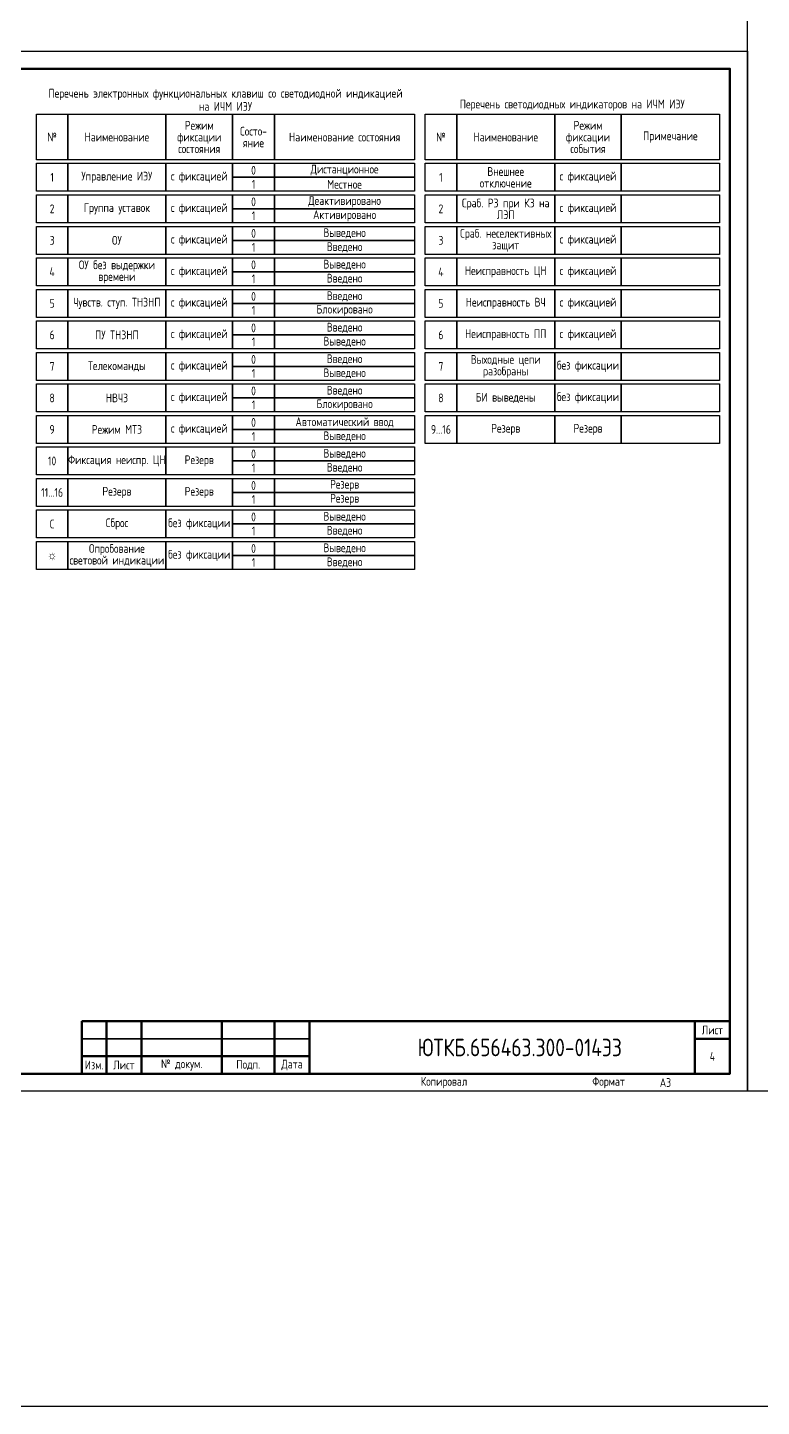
# Model space of a CAD drawing. Header units: millimetres. Extents: x -863 to 2619, y -90 to 586.
# Drawn here: x 1474.5 to 1684, y -90 to 303.8 of the extents above; entities that cross this region are included whole.
import ezdxf

# ---------------------------------------------------------------- set-up
doc = ezdxf.new("R2010")
doc.units = ezdxf.units.MM
doc.styles.add('Gost type A_2.5', font='GOST_A.TTF', dxfattribs={"height": 2.5})
doc.styles.add('Gost_type_A', font='GOST_A.TTF')

# ---------------------------------------------------------------- blocks, each defined once
blk = doc.blocks.new('Формат_А3')
blk.add_lwpolyline([(-420, 297), (0, 297), (0, 0), (-420, 0)], close=True)
at = {"lineweight": 50}
blk.add_lwpolyline([(-400, 292), (-5, 292), (-5, 5), (-400, 5)], close=True, dxfattribs=at)
blk = doc.blocks.new('Штамп малый нижний')
at = {"lineweight": 50}
for points in [[(-185, 15), (-178, 15), (-178, 5), (-185, 5)], [(-178, 15), (-168, 15), (-168, 5), (-178, 5)], [(-168, 15), (-145, 15), (-145, 5), (-168, 5)], [(-145, 15), (-130, 15), (-130, 5), (-145, 5)], [(-130, 15), (-120, 15), (-120, 5), (-130, 5)], [(-120, 15), (-10, 15), (-10, 0), (-120, 0)], [(-10, 15), (0, 15), (0, 10), (-10, 10)], [(-10, 10), (0, 10), (0, 0), (-10, 0)], [(-185, 5), (-178, 5), (-178, 0), (-185, 0)], [(-178, 5), (-168, 5), (-168, 0), (-178, 0)], [(-168, 5), (-145, 5), (-145, 0), (-168, 0)], [(-145, 5), (-130, 5), (-130, 0), (-145, 0)], [(-130, 5), (-120, 5), (-120, 0), (-130, 0)]]:
    blk.add_lwpolyline(points, close=True, dxfattribs=at)
for points in [[(-185, 15), (-178, 15), (-178, 10), (-185, 10)], [(-178, 15), (-168, 15), (-168, 10), (-178, 10)], [(-168, 15), (-145, 15), (-145, 10), (-168, 10)], [(-145, 15), (-130, 15), (-130, 10), (-145, 10)], [(-130, 15), (-120, 15), (-120, 10), (-130, 10)], [(-185, 10), (-178, 10), (-178, 5), (-185, 5)], [(-178, 10), (-168, 10), (-168, 5), (-178, 5)], [(-168, 10), (-145, 10), (-145, 5), (-168, 5)], [(-145, 10), (-130, 10), (-130, 5), (-145, 5)], [(-130, 10), (-120, 10), (-120, 5), (-130, 5)]]:
    blk.add_lwpolyline(points, close=True)
at = {"char_height": 2.5, "style": 'Gost_type_A'}
for s, insert, width, attachment_point in [('Лист', (-5, 12.5), 10, 5), ('№ докум.', (-156.5, 2.5), 23, 5), ('Подп.', (-137.5, 2.5), 15, 5), ('Дата', (-125, 2.5), 10, 5), ('Изм.', (-181.5, 2.5), 7, 5), ('Лист', (-173, 2.5), 10, 5), ('Копировал', (-75, -2.53), 13.1202, 6), ('Формат', (-30, -2.53), 13.1202, 6)]:
    blk.add_mtext(s, dxfattribs=dict(at, insert=insert, width=width, attachment_point=attachment_point))

msp = doc.modelspace()

# ---------------------------------------------------------------- linework, layer by layer
for points in [[(-863, 586), (2619, 586), (2619, -90), (-863, -90)], [(1977, 420), (1977, 0), (1680, 0), (1680, 420)], [(1477, 279), (1486, 279), (1486, 266), (1477, 266)], [(1486, 279), (1514, 279), (1514, 266), (1486, 266)], [(1514, 279), (1533, 279), (1533, 266), (1514, 266)], [(1533, 279), (1545, 279), (1545, 266), (1533, 266)], [(1545, 279), (1585, 279), (1585, 266), (1545, 266)], [(1588, 279), (1597, 279), (1597, 266), (1588, 266)], [(1597, 279), (1625, 279), (1625, 266), (1597, 266)], [(1625, 279), (1644, 279), (1644, 266), (1625, 266)], [(1644, 279), (1672, 279), (1672, 266), (1644, 266)], [(1477, 265), (1486, 265), (1486, 257), (1477, 257)], [(1486, 265), (1514, 265), (1514, 257), (1486, 257)], [(1514, 265), (1533, 265), (1533, 257), (1514, 257)], [(1533, 265), (1545, 265), (1545, 261), (1533, 261)], [(1545, 265), (1585, 265), (1585, 261), (1545, 261)], [(1588, 265), (1597, 265), (1597, 257), (1588, 257)], [(1597, 265), (1625, 265), (1625, 257), (1597, 257)], [(1625, 265), (1644, 265), (1644, 257), (1625, 257)], [(1644, 265), (1672, 265), (1672, 257), (1644, 257)], [(1533, 261), (1545, 261), (1545, 257), (1533, 257)], [(1545, 261), (1585, 261), (1585, 257), (1545, 257)], [(1477, 256), (1486, 256), (1486, 248), (1477, 248)], [(1486, 256), (1514, 256), (1514, 248), (1486, 248)], [(1514, 256), (1533, 256), (1533, 248), (1514, 248)], [(1533, 256), (1545, 256), (1545, 252), (1533, 252)], [(1545, 256), (1585, 256), (1585, 252), (1545, 252)], [(1588, 256), (1597, 256), (1597, 248), (1588, 248)], [(1597, 256), (1625, 256), (1625, 248), (1597, 248)], [(1625, 256), (1644, 256), (1644, 248), (1625, 248)], [(1644, 256), (1672, 256), (1672, 248), (1644, 248)], [(1533, 252), (1545, 252), (1545, 248), (1533, 248)], [(1545, 252), (1585, 252), (1585, 248), (1545, 248)], [(1477, 247), (1486, 247), (1486, 239), (1477, 239)], [(1486, 247), (1514, 247), (1514, 239), (1486, 239)], [(1514, 247), (1533, 247), (1533, 239), (1514, 239)], [(1533, 247), (1545, 247), (1545, 243), (1533, 243)], [(1545, 247), (1585, 247), (1585, 243), (1545, 243)], [(1588, 247), (1597, 247), (1597, 239), (1588, 239)], [(1597, 247), (1625, 247), (1625, 239), (1597, 239)], [(1625, 247), (1644, 247), (1644, 239), (1625, 239)], [(1644, 247), (1672, 247), (1672, 239), (1644, 239)], [(1533, 243), (1545, 243), (1545, 239), (1533, 239)], [(1545, 243), (1585, 243), (1585, 239), (1545, 239)], [(1477, 238), (1486, 238), (1486, 230), (1477, 230)], [(1486, 238), (1514, 238), (1514, 230), (1486, 230)], [(1514, 238), (1533, 238), (1533, 230), (1514, 230)], [(1533, 238), (1545, 238), (1545, 234), (1533, 234)], [(1545, 238), (1585, 238), (1585, 234), (1545, 234)], [(1588, 238), (1597, 238), (1597, 230), (1588, 230)], [(1597, 238), (1625, 238), (1625, 230), (1597, 230)], [(1625, 238), (1644, 238), (1644, 230), (1625, 230)], [(1644, 238), (1672, 238), (1672, 230), (1644, 230)], [(1533, 234), (1545, 234), (1545, 230), (1533, 230)], [(1545, 234), (1585, 234), (1585, 230), (1545, 230)], [(1477, 229), (1486, 229), (1486, 221), (1477, 221)], [(1486, 229), (1514, 229), (1514, 221), (1486, 221)], [(1514, 229), (1533, 229), (1533, 221), (1514, 221)], [(1533, 229), (1545, 229), (1545, 225), (1533, 225)], [(1545, 229), (1585, 229), (1585, 225), (1545, 225)], [(1588, 229), (1597, 229), (1597, 221), (1588, 221)], [(1597, 229), (1625, 229), (1625, 221), (1597, 221)], [(1625, 229), (1644, 229), (1644, 221), (1625, 221)], [(1644, 229), (1672, 229), (1672, 221), (1644, 221)], [(1533, 225), (1545, 225), (1545, 221), (1533, 221)], [(1545, 225), (1585, 225), (1585, 221), (1545, 221)], [(1477, 220), (1486, 220), (1486, 212), (1477, 212)], [(1486, 220), (1514, 220), (1514, 212), (1486, 212)], [(1514, 220), (1533, 220), (1533, 212), (1514, 212)], [(1533, 220), (1545, 220), (1545, 216), (1533, 216)], [(1545, 220), (1585, 220), (1585, 216), (1545, 216)], [(1588, 220), (1597, 220), (1597, 212), (1588, 212)], [(1597, 220), (1625, 220), (1625, 212), (1597, 212)], [(1625, 220), (1644, 220), (1644, 212), (1625, 212)], [(1644, 220), (1672, 220), (1672, 212), (1644, 212)], [(1533, 216), (1545, 216), (1545, 212), (1533, 212)], [(1545, 216), (1585, 216), (1585, 212), (1545, 212)], [(1477, 211), (1486, 211), (1486, 203), (1477, 203)], [(1486, 211), (1514, 211), (1514, 203), (1486, 203)], [(1514, 211), (1533, 211), (1533, 203), (1514, 203)], [(1533, 211), (1545, 211), (1545, 207), (1533, 207)], [(1545, 211), (1585, 211), (1585, 207), (1545, 207)], [(1588, 211), (1597, 211), (1597, 203), (1588, 203)], [(1597, 211), (1625, 211), (1625, 203), (1597, 203)], [(1625, 211), (1644, 211), (1644, 203), (1625, 203)], [(1644, 211), (1672, 211), (1672, 203), (1644, 203)], [(1533, 207), (1545, 207), (1545, 203), (1533, 203)], [(1545, 207), (1585, 207), (1585, 203), (1545, 203)], [(1477, 202), (1486, 202), (1486, 194), (1477, 194)], [(1486, 202), (1514, 202), (1514, 194), (1486, 194)], [(1514, 202), (1533, 202), (1533, 194), (1514, 194)], [(1533, 202), (1545, 202), (1545, 198), (1533, 198)], [(1545, 202), (1585, 202), (1585, 198), (1545, 198)], [(1588, 202), (1597, 202), (1597, 194), (1588, 194)], [(1597, 202), (1625, 202), (1625, 194), (1597, 194)], [(1625, 202), (1644, 202), (1644, 194), (1625, 194)], [(1644, 202), (1672, 202), (1672, 194), (1644, 194)], [(1533, 198), (1545, 198), (1545, 194), (1533, 194)], [(1545, 198), (1585, 198), (1585, 194), (1545, 194)], [(1477, 193), (1486, 193), (1486, 185), (1477, 185)], [(1486, 193), (1514, 193), (1514, 185), (1486, 185)], [(1514, 193), (1533, 193), (1533, 185), (1514, 185)], [(1533, 193), (1545, 193), (1545, 189), (1533, 189)], [(1545, 193), (1585, 193), (1585, 189), (1545, 189)], [(1588, 193), (1597, 193), (1597, 185), (1588, 185)], [(1597, 193), (1625, 193), (1625, 185), (1597, 185)], [(1625, 193), (1644, 193), (1644, 185), (1625, 185)], [(1644, 193), (1672, 193), (1672, 185), (1644, 185)], [(1533, 189), (1545, 189), (1545, 185), (1533, 185)], [(1545, 189), (1585, 189), (1585, 185), (1545, 185)], [(1477, 184), (1486, 184), (1486, 176), (1477, 176)], [(1486, 184), (1514, 184), (1514, 176), (1486, 176)], [(1514, 184), (1533, 184), (1533, 176), (1514, 176)], [(1533, 184), (1545, 184), (1545, 180), (1533, 180)], [(1545, 184), (1585, 184), (1585, 180), (1545, 180)], [(1533, 180), (1545, 180), (1545, 176), (1533, 176)], [(1545, 180), (1585, 180), (1585, 176), (1545, 176)], [(1477, 175), (1486, 175), (1486, 167), (1477, 167)], [(1486, 175), (1514, 175), (1514, 167), (1486, 167)], [(1514, 175), (1533, 175), (1533, 167), (1514, 167)], [(1533, 175), (1545, 175), (1545, 171), (1533, 171)], [(1545, 175), (1585, 175), (1585, 171), (1545, 171)], [(1533, 171), (1545, 171), (1545, 167), (1533, 167)], [(1545, 171), (1585, 171), (1585, 167), (1545, 167)], [(1477, 166), (1486, 166), (1486, 158), (1477, 158)], [(1486, 166), (1514, 166), (1514, 158), (1486, 158)], [(1514, 166), (1533, 166), (1533, 158), (1514, 158)], [(1533, 166), (1545, 166), (1545, 162), (1533, 162)], [(1545, 166), (1585, 166), (1585, 162), (1545, 162)], [(1533, 162), (1545, 162), (1545, 158), (1533, 158)], [(1545, 162), (1585, 162), (1585, 158), (1545, 158)], [(1477, 157), (1486, 157), (1486, 149), (1477, 149)], [(1486, 157), (1514, 157), (1514, 149), (1486, 149)], [(1514, 157), (1533, 157), (1533, 149), (1514, 149)], [(1533, 157), (1545, 157), (1545, 153), (1533, 153)], [(1545, 157), (1585, 157), (1585, 153), (1545, 153)], [(1533, 153), (1545, 153), (1545, 149), (1533, 149)], [(1545, 153), (1585, 153), (1585, 149), (1545, 149)]]:
    msp.add_lwpolyline(points, close=True)

# ---------------------------------------------------------------- block references
at = {"color": 1}
msp.add_blockref('Формат_А3', (1680, 0), dxfattribs=at)
msp.add_blockref('Штамп малый нижний', (1675, 5))

# ---------------------------------------------------------------- texts
at = {"char_height": 2.5}
for s, insert, width, attachment_point, line_spacing_factor, style in [('Перечень электронных функциональных клавиш со светодиодной индикацией\\Pна ИЧМ ИЭУ', (1531, 280), 108, 8, 0.9, 'Gost_type_A'), ('Перечень светодиодных индикаторов на ИЧМ ИЭУ', (1630, 280), 84, 8, 0.9, 'Gost_type_A'), ('Режим\\Pфиксации состояния', (1523.5, 272.5), 19, 5, 0.8, 'Gost_type_A'), ('Режим\\Pфиксации события', (1634.5, 272.5), 19, 5, 0.8, 'Gost_type_A'), ('№ ', (1481.5, 272.5), 9, 5, 0.8, 'Gost_type_A'), ('Наименование ', (1500, 272.5), 28, 5, 0.8, 'Gost_type_A'), ('Состо- яние', (1539, 272.5), 12, 5, 0.8, 'Gost_type_A'), ('Наименование состояния ', (1565, 272.5), 40, 5, 0.8, 'Gost_type_A'), ('№ ', (1592.5, 272.5), 9, 5, 0.8, 'Gost_type_A'), ('Наименование ', (1611, 272.5), 28, 5, 0.8, 'Gost_type_A'), ('Примечание', (1658, 272.5), 28, 5, 0.8, 'Gost_type_A'), ('0', (1539, 263), 12, 5, 0.8, 'Gost_type_A'), ('Дистанционное', (1565, 263), 40, 5, 0.8, 'Gost_type_A'), ('Внешнее\\Pотключение ', (1611, 261), 28, 5, 0.8, 'Gost_type_A'), ('1', (1481.5, 261), 9, 5, 0.8, 'Gost_type_A'), ('Управление ИЭУ', (1500, 261), 28, 5, 0.8, 'Gost_type_A'), ('с фиксацией', (1523.5, 261), 19, 5, 0.8, 'Gost_type_A'), ('1', (1539, 259), 12, 5, 0.8, 'Gost_type_A'), ('Местное', (1565, 259), 40, 5, 0.8, 'Gost_type_A'), ('1', (1592.5, 261), 9, 5, 0.8, 'Gost_type_A'), ('с фиксацией', (1634.5, 261), 19, 5, 0.8, 'Gost_type_A'), ('2', (1481.5, 252), 9, 5, 0.8, 'Gost_type_A'), ('Группа уставок', (1500, 252), 28, 5, 0.8, 'Gost_type_A'), ('с фиксацией', (1523.5, 252), 19, 5, 0.8, 'Gost_type_A'), ('0', (1539, 254), 12, 5, 0.8, 'Gost_type_A'), ('Деактивировано', (1565, 254), 40, 5, 0.8, 'Gost_type_A'), ('2', (1592.5, 252), 9, 5, 0.8, 'Gost_type_A'), ('Сраб. РЗ при КЗ на ЛЭП ', (1611, 252), 28, 5, 0.8, 'Gost_type_A'), ('с фиксацией', (1634.5, 252), 19, 5, 0.8, 'Gost_type_A'), ('1', (1539, 250), 12, 5, 0.8, 'Gost_type_A'), ('Активировано', (1565, 250), 40, 5, 0.8, 'Gost_type_A'), ('3', (1481.5, 243), 9, 5, 0.8, 'Gost_type_A'), ('ОУ', (1500, 243), 28, 5, 0.8, 'Gost_type_A'), ('с фиксацией', (1523.5, 243), 19, 5, 0.8, 'Gost_type_A'), ('0', (1539, 245), 12, 5, 0.8, 'Gost_type_A'), ('Выведено', (1565, 245), 40, 5, 0.8, 'Gost_type_A'), ('3', (1592.5, 243), 9, 5, 0.8, 'Gost_type_A'), ('Сраб. неселективных защит ', (1611, 243), 28, 5, 0.8, 'Gost_type_A'), ('с фиксацией', (1634.5, 243), 19, 5, 0.8, 'Gost_type_A'), ('1', (1539, 241), 12, 5, 0.8, 'Gost_type_A'), ('Введено', (1565, 241), 40, 5, 0.8, 'Gost_type_A'), ('ОУ без выдержки времени ', (1500, 234), 28, 5, 0.8, 'Gost type A_2.5'), ('0', (1539, 236), 12, 5, 0.8, 'Gost_type_A'), ('Выведено', (1565, 236), 40, 5, 0.8, 'Gost_type_A'), ('4', (1481.5, 234), 9, 5, 0.8, 'Gost_type_A'), ('с фиксацией', (1523.5, 234), 19, 5, 0.8, 'Gost_type_A'), ('1', (1539, 232), 12, 5, 0.8, 'Gost_type_A'), ('Введено', (1565, 232), 40, 5, 0.8, 'Gost_type_A'), ('4', (1592.5, 234), 9, 5, 0.8, 'Gost_type_A'), ('Неисправность ЦН ', (1611, 234), 28, 5, 0.8, 'Gost_type_A'), ('с фиксацией', (1634.5, 234), 19, 5, 0.8, 'Gost_type_A'), ('Введено', (1565, 227), 40, 5, 0.8, 'Gost_type_A'), ('5', (1481.5, 225), 9, 5, 0.8, 'Gost_type_A'), ('{\\C256;Чувств. ступ. ТНЗНП }', (1500, 225), 28, 5, 0.8, 'Gost type A_2.5'), ('с фиксацией', (1523.5, 225), 19, 5, 0.8, 'Gost_type_A'), ('0', (1539, 227), 12, 5, 0.8, 'Gost_type_A'), ('Блокировано ', (1565, 223), 40, 5, 0.8, 'Gost_type_A'), ('5', (1592.5, 225), 9, 5, 0.8, 'Gost_type_A'), ('Неисправность ВЧ', (1611, 225), 28, 5, 0.8, 'Gost_type_A'), ('с фиксацией', (1634.5, 225), 19, 5, 0.8, 'Gost_type_A'), ('1', (1539, 223), 12, 5, 0.8, 'Gost_type_A'), ('6', (1481.5, 216), 9, 5, 0.8, 'Gost_type_A'), ('ПУ ТНЗНП ', (1500, 216), 28, 5, 0.8, 'Gost_type_A'), ('с фиксацией', (1523.5, 216), 19, 5, 0.8, 'Gost_type_A'), ('0', (1539, 218), 12, 5, 0.8, 'Gost_type_A'), ('Введено', (1565, 218), 40, 5, 0.8, 'Gost_type_A'), ('6', (1592.5, 216), 9, 5, 0.8, 'Gost_type_A'), ('Неисправность ПП', (1611, 216), 28, 5, 0.8, 'Gost_type_A'), ('с фиксацией', (1634.5, 216), 19, 5, 0.8, 'Gost_type_A'), ('1', (1539, 214), 12, 5, 0.8, 'Gost_type_A'), ('Выведено', (1565, 214), 40, 5, 0.8, 'Gost_type_A'), ('0', (1539, 209), 12, 5, 0.8, 'Gost_type_A'), ('Введено', (1565, 209), 40, 5, 0.8, 'Gost_type_A'), ('Выходные цепи разобраны ', (1611, 207), 28, 5, 0.8, 'Gost_type_A'), ('7', (1481.5, 207), 9, 5, 0.8, 'Gost_type_A'), ('Телекоманды', (1500, 207), 28, 5, 0.8, 'Gost_type_A'), ('с фиксацией', (1523.5, 207), 19, 5, 0.8, 'Gost_type_A'), ('1', (1539, 205), 12, 5, 0.8, 'Gost_type_A'), ('Выведено', (1565, 205), 40, 5, 0.8, 'Gost_type_A'), ('7', (1592.5, 207), 9, 5, 0.8, 'Gost_type_A'), ('без фиксации', (1634.5, 207), 19, 5, 0.8, 'Gost_type_A'), ('0', (1539, 200), 12, 5, 0.8, 'Gost_type_A'), ('Введено', (1565, 200), 40, 5, 0.8, 'Gost_type_A'), ('8', (1481.5, 198), 9, 5, 0.8, 'Gost_type_A'), ('НВЧЗ ', (1500, 198), 28, 5, 0.8, 'Gost_type_A'), ('с фиксацией', (1523.5, 198), 19, 5, 0.8, 'Gost_type_A'), ('1', (1539, 196), 12, 5, 0.8, 'Gost_type_A'), ('Блокировано ', (1565, 196), 40, 5, 0.8, 'Gost_type_A'), ('8', (1592.5, 198), 9, 5, 0.8, 'Gost_type_A'), ('БИ выведены ', (1611, 198), 28, 5, 0.8, 'Gost_type_A'), ('без фиксации', (1634.5, 198), 19, 5, 0.8, 'Gost_type_A'), ('9', (1481.5, 189), 9, 5, 0.8, 'Gost_type_A'), ('Режим МТЗ ', (1500, 189), 28, 5, 0.8, 'Gost_type_A'), ('с фиксацией', (1523.5, 189), 19, 5, 0.8, 'Gost_type_A'), ('0', (1539, 191), 12, 5, 0.8, 'Gost_type_A'), ('Автоматический ввод ', (1565, 191), 40, 5, 0.8, 'Gost_type_A'), ('9...16', (1592.5, 189), 9, 5, 0.8, 'Gost_type_A'), ('Резерв', (1611, 189), 28, 5, 0.8, 'Gost_type_A'), ('Резерв', (1634.5, 189), 19, 5, 0.8, 'Gost_type_A'), ('1', (1539, 187), 12, 5, 0.8, 'Gost_type_A'), ('Выведено ', (1565, 187), 40, 5, 0.8, 'Gost_type_A'), ('10', (1481.5, 180), 9, 5, 0.8, 'Gost_type_A'), ('Фиксация неиспр. ЦН ', (1500, 180), 28, 5, 0.8, 'Gost_type_A'), ('Резерв', (1523.5, 180), 19, 5, 0.8, 'Gost_type_A'), ('0', (1539, 182), 12, 5, 0.8, 'Gost_type_A'), ('Выведено', (1565, 182), 40, 5, 0.8, 'Gost_type_A'), ('1', (1539, 178), 12, 5, 0.8, 'Gost_type_A'), ('Введено', (1565, 178), 40, 5, 0.8, 'Gost_type_A'), ('0', (1539, 173), 12, 5, 0.8, 'Gost_type_A'), ('Резерв', (1565, 173), 40, 5, 0.8, 'Gost_type_A'), ('11...16', (1481.5, 171), 9, 5, 0.8, 'Gost_type_A'), ('Резерв', (1500, 171), 28, 5, 0.8, 'Gost_type_A'), ('Резерв', (1523.5, 171), 19, 5, 0.8, 'Gost_type_A'), ('1', (1539, 169), 12, 5, 0.8, 'Gost_type_A'), ('Резерв', (1565, 169), 40, 5, 0.8, 'Gost_type_A'), ('Выведено', (1565, 164), 40, 5, 0.8, 'Gost_type_A'), ('C', (1481.5, 162), 9, 5, 0.8, 'Gost_type_A'), ('Сброс', (1500, 162), 28, 5, 0.8, 'Gost_type_A'), ('без фиксации', (1523.5, 162), 19, 5, 0.8, 'Gost_type_A'), ('0', (1539, 164), 12, 5, 0.8, 'Gost_type_A'), ('Введено', (1565, 160), 40, 5, 0.8, 'Gost_type_A'), ('1', (1539, 160), 12, 5, 0.8, 'Gost_type_A'), ('☼', (1481.5, 153), 9, 5, 0.8, 'Gost_type_A'), ('Опробование световой индикации', (1500, 153), 28, 5, 0.8, 'Gost_type_A'), ('без фиксации', (1523.5, 153), 19, 5, 0.8, 'Gost_type_A'), ('0', (1539, 155), 12, 5, 0.8, 'Gost_type_A'), ('Выведено', (1565, 155), 40, 5, 0.8, 'Gost_type_A'), ('1', (1539, 151), 12, 5, 0.8, 'Gost_type_A'), ('Введено', (1565, 151), 40, 5, 0.8, 'Gost_type_A')]:
    msp.add_mtext(s, dxfattribs=dict(at, insert=insert, width=width, attachment_point=attachment_point, line_spacing_factor=line_spacing_factor, style=style))
at = {"style": 'Gost_type_A'}
for s, insert, char_height, width, attachment_point in [('ЮТКБ.656463.300-014Э3', (1615, 12.5), 5, 120, 5), ('4', (1670, 10), 2.5, 10, 5), ('A3', (1655, 2.5), 2.5, 20, 4)]:
    msp.add_mtext(s, dxfattribs=dict(at, insert=insert, char_height=char_height, width=width, attachment_point=attachment_point))

doc.saveas('drawing.dxf')
